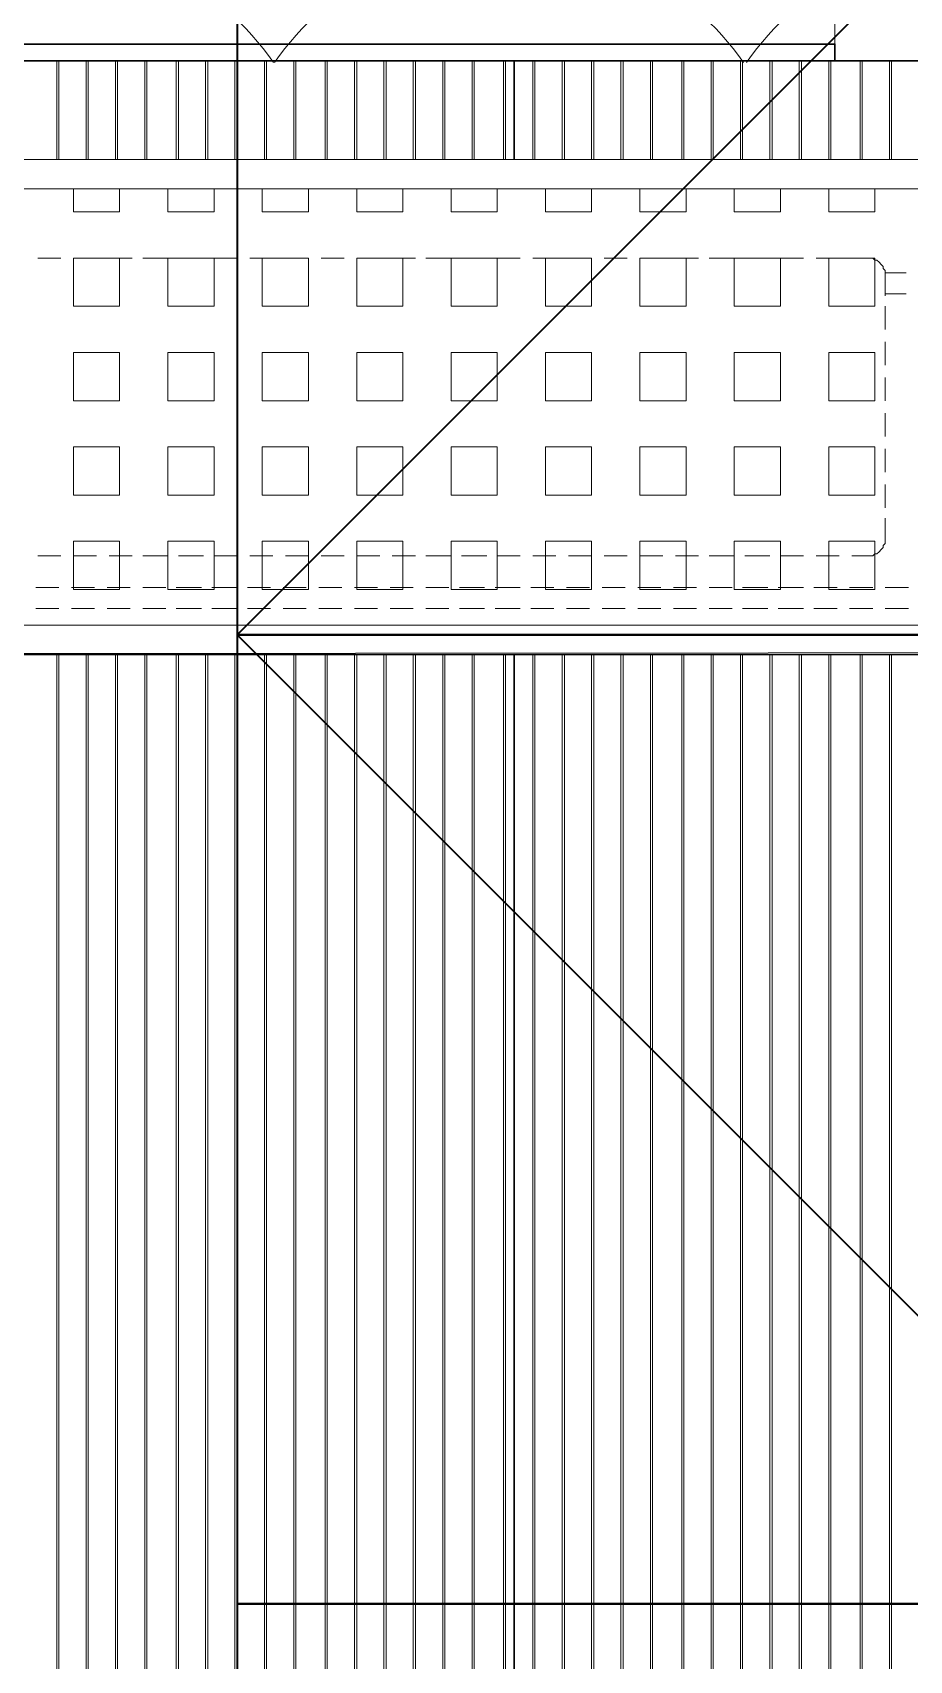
# Model space of a CAD drawing. Header units: millimetres. Extents: x -356862 to 418287, y 0 to 839748.
# Drawn here: x 380869 to 381774, y 772050 to 773730 of the extents above; entities that cross this region are included whole.
import ezdxf

# ---------------------------------------------------------------- set-up
doc = ezdxf.new("R2010")
doc.units = ezdxf.units.MM
doc.layers.add('PDF _Геометрия', color=7, linetype='Continuous', true_color=0xbababa)

msp = doc.modelspace()

# ---------------------------------------------------------------- linework, layer by layer
at = {"color": 1, "lineweight": 35}
for points in [[(381079.7093, 773109.0199), (383079.7093, 775109.0199)], [(381079.7093, 773109.0199), (383079.7093, 771109.0199)]]:
    msp.add_lwpolyline(points, dxfattribs=at)
for points in [[(381079.7093, 773109.0199), (383079.7093, 773109.0199), (383079.7093, 774109.0199), (381079.7093, 774109.0199)], [(381079.7093, 772109.0199), (383079.7093, 772109.0199), (383079.7093, 773109.0199), (381079.7093, 773109.0199)], [(381079.7093, 771109.0199), (383079.7093, 771109.0199), (383079.7093, 772109.0199), (381079.7093, 772109.0199)]]:
    msp.add_lwpolyline(points, close=True, dxfattribs=at)
at = {"layer": 'PDF _Геометрия', "color": 171, "lineweight": 20, "true_color": 0x7f7fff}
msp.add_lwpolyline([(379139.9154, 773701.2181), (379856.5134, 773701.2181), (379856.5134, 776463.6924), (381696.7196, 776463.6924), (381696.7196, 773701.2181), (382413.3175, 773701.2181), (382413.3175, 777056.8882), (379139.9154, 777056.8882)], close=True, dxfattribs=at)
at = {"layer": 'PDF _Геометрия', "color": 7, "lineweight": 5}
msp.add_lwpolyline([(379856.5134, 773701.2181), (379856.5134, 776463.6924), (381696.7196, 776463.6924), (381696.7196, 773701.2181)], close=True, dxfattribs=at)
at = {"layer": 'PDF _Геометрия', "color": 190, "lineweight": 30, "true_color": 0x7f00ff}
msp.add_lwpolyline([(379856.5134, 773701.2181), (381696.7196, 773701.2181), (381696.7196, 773718.5377), (379856.5134, 773718.5377)], close=True, dxfattribs=at)
at = {"layer": 'PDF _Геометрия', "color": 150, "lineweight": 30, "true_color": 0x0080ff}
for points in [[(379139.9154, 773701.2181), (379139.9154, 773088.5377), (379856.5134, 773088.5377), (382413.3175, 773088.5377)], [(381365.4824, 773599.4656), (381365.4824, 773701.2181)], [(381365.4824, 769713.3831), (381365.4824, 773088.5377)]]:
    msp.add_lwpolyline(points, dxfattribs=at)
msp.add_lwpolyline([(379139.9154, 773701.2181), (382413.3175, 773701.2181), (382413.3175, 770172.3522), (382311.5649, 770172.3522), (382311.5649, 770018.6408), (381850.4309, 770018.6408), (381850.4309, 769867.0944), (381389.2969, 769867.0944), (381389.2969, 769713.3831), (380930.3278, 769713.3831), (380930.3278, 769559.6718), (380469.1938, 769559.6718), (380469.1938, 769405.9604), (380008.0598, 769405.9604), (380008.0598, 769252.2491), (379549.0907, 769252.2491), (379549.0907, 769098.5377), (379139.9154, 769098.5377)], close=True, dxfattribs=at)
at = {"layer": 'PDF _Геометрия', "color": 254, "lineweight": 5, "true_color": 0xdcdcdc}
for points in [[(380893.5237, 773701.2181), (380893.5237, 773599.4656)], [(380925.9979, 773701.2181), (380925.9979, 773599.4656)], [(380956.3072, 773701.2181), (380956.3072, 773599.4656)], [(380986.6165, 773701.2181), (380986.6165, 773599.4656)], [(381016.9257, 773701.2181), (381016.9257, 773599.4656)], [(381047.235, 773701.2181), (381047.235, 773599.4656)], [(381077.5443, 773701.2181), (381077.5443, 773599.4656)], [(381110.0185, 773701.2181), (381110.0185, 773599.4656)], [(381140.3278, 773701.2181), (381140.3278, 773599.4656)], [(381170.6371, 773701.2181), (381170.6371, 773599.4656)], [(381200.9464, 773701.2181), (381200.9464, 773599.4656)], [(381231.2556, 773701.2181), (381231.2556, 773599.4656)], [(381263.7299, 773701.2181), (381263.7299, 773599.4656)], [(381294.0391, 773701.2181), (381294.0391, 773599.4656)], [(381324.3484, 773701.2181), (381324.3484, 773599.4656)], [(381354.6577, 773701.2181), (381354.6577, 773599.4656)], [(381384.967, 773701.2181), (381384.967, 773599.4656)], [(381415.2763, 773701.2181), (381415.2763, 773599.4656)], [(381447.7505, 773701.2181), (381447.7505, 773599.4656)], [(381478.0598, 773701.2181), (381478.0598, 773599.4656)], [(381508.369, 773701.2181), (381508.369, 773599.4656)], [(381538.6783, 773701.2181), (381538.6783, 773599.4656)], [(381568.9876, 773701.2181), (381568.9876, 773599.4656)], [(381599.2969, 773701.2181), (381599.2969, 773599.4656)], [(381631.7711, 773701.2181), (381631.7711, 773599.4656)], [(381662.0804, 773701.2181), (381662.0804, 773599.4656)], [(381692.3897, 773701.2181), (381692.3897, 773599.4656)], [(381722.6989, 773701.2181), (381722.6989, 773599.4656)], [(381753.0082, 773701.2181), (381753.0082, 773599.4656)], [(380893.5237, 773088.5377), (380893.5237, 769559.6718)], [(380925.9979, 773088.5377), (380925.9979, 769559.6718)], [(380956.3072, 773088.5377), (380956.3072, 769713.3831)], [(380986.6165, 773088.5377), (380986.6165, 769713.3831)], [(381016.9257, 773088.5377), (381016.9257, 769713.3831)], [(381047.235, 773088.5377), (381047.235, 769713.3831)], [(381077.5443, 773088.5377), (381077.5443, 769713.3831)], [(381110.0185, 773088.5377), (381110.0185, 769713.3831)], [(381140.3278, 773088.5377), (381140.3278, 769713.3831)], [(381170.6371, 773088.5377), (381170.6371, 769713.3831)], [(381200.9464, 773088.5377), (381200.9464, 769713.3831)], [(381231.2556, 773088.5377), (381231.2556, 769713.3831)], [(381263.7299, 773088.5377), (381263.7299, 769713.3831)], [(381294.0391, 773088.5377), (381294.0391, 769713.3831)], [(381324.3484, 773088.5377), (381324.3484, 769713.3831)], [(381354.6577, 773088.5377), (381354.6577, 769713.3831)], [(381384.967, 773088.5377), (381384.967, 769713.3831)], [(381415.2763, 773088.5377), (381415.2763, 769867.0944)], [(381447.7505, 773088.5377), (381447.7505, 769867.0944)], [(381478.0598, 773088.5377), (381478.0598, 769867.0944)], [(381508.369, 773088.5377), (381508.369, 769867.0944)], [(381538.6783, 773088.5377), (381538.6783, 769867.0944)], [(381568.9876, 773088.5377), (381568.9876, 769867.0944)], [(381599.2969, 773088.5377), (381599.2969, 769867.0944)], [(381631.7711, 773088.5377), (381631.7711, 769867.0944)], [(381662.0804, 773088.5377), (381662.0804, 769867.0944)], [(381692.3897, 773088.5377), (381692.3897, 769867.0944)], [(381722.6989, 773088.5377), (381722.6989, 769867.0944)], [(381753.0082, 773088.5377), (381753.0082, 769867.0944)]]:
    msp.add_lwpolyline(points, close=True, dxfattribs=at)
for points in [[(380895.6886, 773599.4656), (380895.6886, 773701.2181)], [(380923.833, 773599.4656), (380923.833, 773701.2181)], [(380954.1422, 773599.4656), (380954.1422, 773701.2181)], [(380984.4515, 773599.4656), (380984.4515, 773701.2181)], [(381019.0907, 773599.4656), (381019.0907, 773701.2181)], [(381049.4, 773599.4656), (381049.4, 773701.2181)], [(381079.7093, 773599.4656), (381079.7093, 773701.2181)], [(381107.8536, 773599.4656), (381107.8536, 773701.2181)], [(381138.1629, 773599.4656), (381138.1629, 773701.2181)], [(381172.802, 773599.4656), (381172.802, 773701.2181)], [(381203.1113, 773599.4656), (381203.1113, 773701.2181)], [(381233.4206, 773599.4656), (381233.4206, 773701.2181)], [(381261.5649, 773599.4656), (381261.5649, 773701.2181)], [(381291.8742, 773599.4656), (381291.8742, 773701.2181)], [(381322.1835, 773599.4656), (381322.1835, 773701.2181)], [(381356.8227, 773599.4656), (381356.8227, 773701.2181)], [(381387.1319, 773599.4656), (381387.1319, 773701.2181)], [(381417.4412, 773599.4656), (381417.4412, 773701.2181)], [(381445.5855, 773599.4656), (381445.5855, 773701.2181)], [(381475.8948, 773599.4656), (381475.8948, 773701.2181)], [(381506.2041, 773599.4656), (381506.2041, 773701.2181)], [(381540.8433, 773599.4656), (381540.8433, 773701.2181)], [(381571.1526, 773599.4656), (381571.1526, 773701.2181)], [(381601.4618, 773599.4656), (381601.4618, 773701.2181)], [(381629.6062, 773599.4656), (381629.6062, 773701.2181)], [(381659.9154, 773599.4656), (381659.9154, 773701.2181)], [(381690.2247, 773599.4656), (381690.2247, 773701.2181)], [(381724.8639, 773599.4656), (381724.8639, 773701.2181)], [(381755.1732, 773599.4656), (381755.1732, 773701.2181)], [(380895.6886, 769559.6718), (380895.6886, 773088.5377)], [(380923.833, 769559.6718), (380923.833, 773088.5377)], [(380954.1422, 769713.3831), (380954.1422, 773088.5377)], [(380984.4515, 769713.3831), (380984.4515, 773088.5377)], [(381019.0907, 769713.3831), (381019.0907, 773088.5377)], [(381049.4, 769713.3831), (381049.4, 773088.5377)], [(381079.7093, 769713.3831), (381079.7093, 773088.5377)], [(381107.8536, 769713.3831), (381107.8536, 773088.5377)], [(381138.1629, 769713.3831), (381138.1629, 773088.5377)], [(381172.802, 769713.3831), (381172.802, 773088.5377)], [(381203.1113, 769713.3831), (381203.1113, 773088.5377)], [(381233.4206, 769713.3831), (381233.4206, 773088.5377)], [(381261.5649, 769713.3831), (381261.5649, 773088.5377)], [(381291.8742, 769713.3831), (381291.8742, 773088.5377)], [(381322.1835, 769713.3831), (381322.1835, 773088.5377)], [(381356.8227, 769713.3831), (381356.8227, 773088.5377)], [(381387.1319, 769713.3831), (381387.1319, 773088.5377)], [(381417.4412, 769867.0944), (381417.4412, 773088.5377)], [(381445.5855, 769867.0944), (381445.5855, 773088.5377)], [(381475.8948, 769867.0944), (381475.8948, 773088.5377)], [(381506.2041, 769867.0944), (381506.2041, 773088.5377)], [(381540.8433, 769867.0944), (381540.8433, 773088.5377)], [(381571.1526, 769867.0944), (381571.1526, 773088.5377)], [(381601.4618, 769867.0944), (381601.4618, 773088.5377)], [(381629.6062, 769867.0944), (381629.6062, 773088.5377)], [(381659.9154, 769867.0944), (381659.9154, 773088.5377)], [(381690.2247, 769867.0944), (381690.2247, 773088.5377)], [(381724.8639, 769867.0944), (381724.8639, 773088.5377)], [(381755.1732, 769867.0944), (381755.1732, 773088.5377)]]:
    msp.add_lwpolyline(points, dxfattribs=at)
at = {"layer": 'PDF _Геометрия', "color": 6, "lineweight": 9}
for points in [[(379497.1319, 773599.4656), (382053.9361, 773599.4656), (382053.9361, 773090.7027), (379497.1319, 773088.5377)], [(379527.4412, 773569.1563), (382023.6268, 773569.1563), (382023.6268, 773118.847), (379527.4412, 773118.847)], [(380958.4721, 773497.713), (380958.4721, 773447.9192), (380910.8433, 773447.9192), (380910.8433, 773497.713)], [(381055.8948, 773497.713), (381055.8948, 773447.9192), (381008.266, 773447.9192), (381008.266, 773497.713)], [(381153.3175, 773497.713), (381153.3175, 773447.9192), (381105.6886, 773447.9192), (381105.6886, 773497.713)], [(381250.7402, 773497.713), (381250.7402, 773447.9192), (381203.1113, 773447.9192), (381203.1113, 773497.713)], [(381348.1629, 773497.713), (381348.1629, 773447.9192), (381300.534, 773447.9192), (381300.534, 773497.713)], [(381445.5855, 773497.713), (381445.5855, 773447.9192), (381397.9567, 773447.9192), (381397.9567, 773497.713)], [(381543.0082, 773497.713), (381543.0082, 773447.9192), (381495.3794, 773447.9192), (381495.3794, 773497.713)], [(381640.4309, 773497.713), (381640.4309, 773447.9192), (381592.802, 773447.9192), (381592.802, 773497.713)], [(381737.8536, 773497.713), (381737.8536, 773447.9192), (381690.2247, 773447.9192), (381690.2247, 773497.713)], [(380958.4721, 773400.2903), (380958.4721, 773350.4965), (380910.8433, 773350.4965), (380910.8433, 773400.2903)], [(381055.8948, 773400.2903), (381055.8948, 773350.4965), (381008.266, 773350.4965), (381008.266, 773400.2903)], [(381153.3175, 773400.2903), (381153.3175, 773350.4965), (381105.6886, 773350.4965), (381105.6886, 773400.2903)], [(381250.7402, 773400.2903), (381250.7402, 773350.4965), (381203.1113, 773350.4965), (381203.1113, 773400.2903)], [(381348.1629, 773400.2903), (381348.1629, 773350.4965), (381300.534, 773350.4965), (381300.534, 773400.2903)], [(381445.5855, 773400.2903), (381445.5855, 773350.4965), (381397.9567, 773350.4965), (381397.9567, 773400.2903)], [(381543.0082, 773400.2903), (381543.0082, 773350.4965), (381495.3794, 773350.4965), (381495.3794, 773400.2903)], [(381640.4309, 773400.2903), (381640.4309, 773350.4965), (381592.802, 773350.4965), (381592.802, 773400.2903)], [(381737.8536, 773400.2903), (381737.8536, 773350.4965), (381690.2247, 773350.4965), (381690.2247, 773400.2903)], [(380958.4721, 773302.8676), (380958.4721, 773253.0738), (380910.8433, 773253.0738), (380910.8433, 773302.8676)], [(381055.8948, 773302.8676), (381055.8948, 773253.0738), (381008.266, 773253.0738), (381008.266, 773302.8676)], [(381153.3175, 773302.8676), (381153.3175, 773253.0738), (381105.6886, 773253.0738), (381105.6886, 773302.8676)], [(381250.7402, 773302.8676), (381250.7402, 773253.0738), (381203.1113, 773253.0738), (381203.1113, 773302.8676)], [(381348.1629, 773302.8676), (381348.1629, 773253.0738), (381300.534, 773253.0738), (381300.534, 773302.8676)], [(381445.5855, 773302.8676), (381445.5855, 773253.0738), (381397.9567, 773253.0738), (381397.9567, 773302.8676)], [(381543.0082, 773302.8676), (381543.0082, 773253.0738), (381495.3794, 773253.0738), (381495.3794, 773302.8676)], [(381640.4309, 773302.8676), (381640.4309, 773253.0738), (381592.802, 773253.0738), (381592.802, 773302.8676)], [(381737.8536, 773302.8676), (381737.8536, 773253.0738), (381690.2247, 773253.0738), (381690.2247, 773302.8676)], [(380958.4721, 773205.445), (380958.4721, 773155.6511), (380910.8433, 773155.6511), (380910.8433, 773205.445)], [(381055.8948, 773205.445), (381055.8948, 773155.6511), (381008.266, 773155.6511), (381008.266, 773205.445)], [(381153.3175, 773205.445), (381153.3175, 773155.6511), (381105.6886, 773155.6511), (381105.6886, 773205.445)], [(381250.7402, 773205.445), (381250.7402, 773155.6511), (381203.1113, 773155.6511), (381203.1113, 773205.445)], [(381348.1629, 773205.445), (381348.1629, 773155.6511), (381300.534, 773155.6511), (381300.534, 773205.445)], [(381445.5855, 773205.445), (381445.5855, 773155.6511), (381397.9567, 773155.6511), (381397.9567, 773205.445)], [(381543.0082, 773205.445), (381543.0082, 773155.6511), (381495.3794, 773155.6511), (381495.3794, 773205.445)], [(381640.4309, 773205.445), (381640.4309, 773155.6511), (381592.802, 773155.6511), (381592.802, 773205.445)], [(381737.8536, 773205.445), (381737.8536, 773155.6511), (381690.2247, 773155.6511), (381690.2247, 773205.445)]]:
    msp.add_lwpolyline(points, close=True, dxfattribs=at)
for points in [[(380910.8433, 773569.1563), (380910.8433, 773545.3419), (380958.4721, 773545.3419), (380958.4721, 773569.1563)], [(381008.266, 773569.1563), (381008.266, 773545.3419), (381055.8948, 773545.3419), (381055.8948, 773569.1563)], [(381105.6886, 773569.1563), (381105.6886, 773545.3419), (381153.3175, 773545.3419), (381153.3175, 773569.1563)], [(381203.1113, 773569.1563), (381203.1113, 773545.3419), (381250.7402, 773545.3419), (381250.7402, 773569.1563)], [(381300.534, 773569.1563), (381300.534, 773545.3419), (381348.1629, 773545.3419), (381348.1629, 773569.1563)], [(381397.9567, 773569.1563), (381397.9567, 773545.3419), (381445.5855, 773545.3419), (381445.5855, 773569.1563)], [(381495.3794, 773569.1563), (381495.3794, 773545.3419), (381543.0082, 773545.3419), (381543.0082, 773569.1563)], [(381592.802, 773569.1563), (381592.802, 773545.3419), (381640.4309, 773545.3419), (381640.4309, 773569.1563)], [(381690.2247, 773569.1563), (381690.2247, 773545.3419), (381737.8536, 773545.3419), (381737.8536, 773569.1563)]]:
    msp.add_lwpolyline(points, dxfattribs=at)
at = {"layer": 'PDF _Геометрия', "color": 252, "lineweight": 5, "true_color": 0x989898}
for points in [[(380897.8536, 773497.713), (380874.0391, 773497.713)], [(380934.6577, 773497.713), (380910.8433, 773497.713)], [(380971.4618, 773497.713), (380947.6474, 773497.713)], [(381008.266, 773497.713), (380982.2866, 773497.713)], [(381045.0701, 773497.713), (381019.0907, 773497.713)], [(381079.7093, 773497.713), (381055.8948, 773497.713)], [(381116.5134, 773497.713), (381092.6989, 773497.713)], [(381153.3175, 773497.713), (381129.5031, 773497.713)], [(381190.1216, 773497.713), (381166.3072, 773497.713)], [(381226.9257, 773497.713), (381203.1113, 773497.713)], [(381263.7299, 773497.713), (381239.9154, 773497.713)], [(381300.534, 773497.713), (381274.5546, 773497.713)], [(381337.3381, 773497.713), (381311.3587, 773497.713)], [(381371.9773, 773497.713), (381348.1629, 773497.713)], [(381408.7814, 773497.713), (381384.967, 773497.713)], [(381445.5855, 773497.713), (381421.7711, 773497.713)], [(381482.3897, 773497.713), (381458.5752, 773497.713)], [(381519.1938, 773497.713), (381495.3794, 773497.713)], [(381555.9979, 773497.713), (381532.1835, 773497.713)], [(381592.802, 773497.713), (381566.8227, 773497.713)], [(381629.6062, 773497.713), (381603.6268, 773497.713)], [(381664.2453, 773497.713), (381640.4309, 773497.713)], [(381701.0495, 773497.713), (381677.235, 773497.713)], [(381748.6783, 773458.7439), (381748.6783, 773482.5584), (381748.6783, 773484.7233), (381746.5134, 773486.8882), (381746.5134, 773489.0532), (381744.3484, 773491.2181), (381742.1835, 773493.3831), (381740.0185, 773495.548), (381737.8536, 773495.548), (381735.6886, 773497.713), (381733.5237, 773497.713), (381714.0391, 773497.713)], [(381770.3278, 773482.5584), (381748.6783, 773482.5584)], [(381748.6783, 773460.9089), (381770.3278, 773460.9089)], [(381748.6783, 773424.1047), (381748.6783, 773447.9192)], [(381748.6783, 773387.3006), (381748.6783, 773411.1151)], [(381748.6783, 773350.4965), (381748.6783, 773374.3109)], [(381748.6783, 773313.6924), (381748.6783, 773337.5068)], [(381748.6783, 773276.8882), (381748.6783, 773300.7027)], [(381748.6783, 773240.0841), (381748.6783, 773263.8986)], [(381714.0391, 773190.2903), (381733.5237, 773190.2903), (381735.6886, 773190.2903), (381737.8536, 773192.4553), (381740.0185, 773192.4553), (381742.1835, 773194.6202), (381744.3484, 773196.7852), (381746.5134, 773198.9501), (381746.5134, 773201.1151), (381748.6783, 773203.28), (381748.6783, 773205.445), (381748.6783, 773229.2594)], [(380874.0391, 773190.2903), (380897.8536, 773190.2903)], [(380910.8433, 773190.2903), (380934.6577, 773190.2903)], [(380947.6474, 773190.2903), (380971.4618, 773190.2903)], [(380982.2866, 773190.2903), (381008.266, 773190.2903)], [(381019.0907, 773190.2903), (381045.0701, 773190.2903)], [(381055.8948, 773190.2903), (381079.7093, 773190.2903)], [(381092.6989, 773190.2903), (381116.5134, 773190.2903)], [(381129.5031, 773190.2903), (381153.3175, 773190.2903)], [(381166.3072, 773190.2903), (381190.1216, 773190.2903)], [(381203.1113, 773190.2903), (381226.9257, 773190.2903)], [(381239.9154, 773190.2903), (381263.7299, 773190.2903)], [(381274.5546, 773190.2903), (381300.534, 773190.2903)], [(381311.3587, 773190.2903), (381337.3381, 773190.2903)], [(381348.1629, 773190.2903), (381371.9773, 773190.2903)], [(381384.967, 773190.2903), (381408.7814, 773190.2903)], [(381421.7711, 773190.2903), (381445.5855, 773190.2903)], [(381458.5752, 773190.2903), (381482.3897, 773190.2903)], [(381495.3794, 773190.2903), (381519.1938, 773190.2903)], [(381532.1835, 773190.2903), (381555.9979, 773190.2903)], [(381566.8227, 773190.2903), (381592.802, 773190.2903)], [(381603.6268, 773190.2903), (381629.6062, 773190.2903)], [(381640.4309, 773190.2903), (381664.2453, 773190.2903)], [(381677.235, 773190.2903), (381701.0495, 773190.2903)], [(380895.6886, 773157.8161), (380871.8742, 773157.8161)], [(380932.4928, 773157.8161), (380908.6783, 773157.8161)], [(380969.2969, 773157.8161), (380945.4824, 773157.8161)], [(381006.101, 773157.8161), (380982.2866, 773157.8161)], [(381042.9051, 773157.8161), (381016.9257, 773157.8161)], [(381079.7093, 773157.8161), (381053.7299, 773157.8161)], [(381114.3484, 773157.8161), (381090.534, 773157.8161)], [(381151.1526, 773157.8161), (381127.3381, 773157.8161)], [(381187.9567, 773157.8161), (381164.1422, 773157.8161)], [(381224.7608, 773157.8161), (381200.9464, 773157.8161)], [(381261.5649, 773157.8161), (381237.7505, 773157.8161)], [(381298.369, 773157.8161), (381274.5546, 773157.8161)], [(381335.1732, 773157.8161), (381309.1938, 773157.8161)], [(381371.9773, 773157.8161), (381345.9979, 773157.8161)], [(381406.6165, 773157.8161), (381382.802, 773157.8161)], [(381443.4206, 773157.8161), (381419.6062, 773157.8161)], [(381480.2247, 773157.8161), (381456.4103, 773157.8161)], [(381517.0288, 773157.8161), (381493.2144, 773157.8161)], [(381553.833, 773157.8161), (381530.0185, 773157.8161)], [(381590.6371, 773157.8161), (381566.8227, 773157.8161)], [(381627.4412, 773157.8161), (381601.4618, 773157.8161)], [(381664.2453, 773157.8161), (381638.266, 773157.8161)], [(381698.8845, 773157.8161), (381675.0701, 773157.8161)], [(381735.6886, 773157.8161), (381711.8742, 773157.8161)], [(381772.4928, 773157.8161), (381748.6783, 773157.8161)], [(380871.8742, 773136.1666), (380895.6886, 773136.1666)], [(380908.6783, 773136.1666), (380932.4928, 773136.1666)], [(380945.4824, 773136.1666), (380969.2969, 773136.1666)], [(380982.2866, 773136.1666), (381006.101, 773136.1666)], [(381016.9257, 773136.1666), (381042.9051, 773136.1666)], [(381053.7299, 773136.1666), (381079.7093, 773136.1666)], [(381090.534, 773136.1666), (381114.3484, 773136.1666)], [(381127.3381, 773136.1666), (381151.1526, 773136.1666)], [(381164.1422, 773136.1666), (381187.9567, 773136.1666)], [(381200.9464, 773136.1666), (381224.7608, 773136.1666)], [(381237.7505, 773136.1666), (381261.5649, 773136.1666)], [(381274.5546, 773136.1666), (381298.369, 773136.1666)], [(381309.1938, 773136.1666), (381335.1732, 773136.1666)], [(381345.9979, 773136.1666), (381371.9773, 773136.1666)], [(381382.802, 773136.1666), (381406.6165, 773136.1666)], [(381419.6062, 773136.1666), (381443.4206, 773136.1666)], [(381456.4103, 773136.1666), (381480.2247, 773136.1666)], [(381493.2144, 773136.1666), (381517.0288, 773136.1666)], [(381530.0185, 773136.1666), (381553.833, 773136.1666)], [(381566.8227, 773136.1666), (381590.6371, 773136.1666)], [(381601.4618, 773136.1666), (381627.4412, 773136.1666)], [(381638.266, 773136.1666), (381664.2453, 773136.1666)], [(381675.0701, 773136.1666), (381698.8845, 773136.1666)], [(381711.8742, 773136.1666), (381735.6886, 773136.1666)], [(381748.6783, 773136.1666), (381772.4928, 773136.1666)]]:
    msp.add_lwpolyline(points, dxfattribs=at)
at = {"layer": 'PDF _Геометрия', "color": 1, "lineweight": 20}
for centre in [(380875.3165, 773530.0529), (381360.2848, 773530.0529), (381847.418, 773530.0529)]:
    msp.add_arc(centre, 295.5154, 35.0024359, 144.9975641, dxfattribs=at)

doc.saveas('drawing.dxf')
